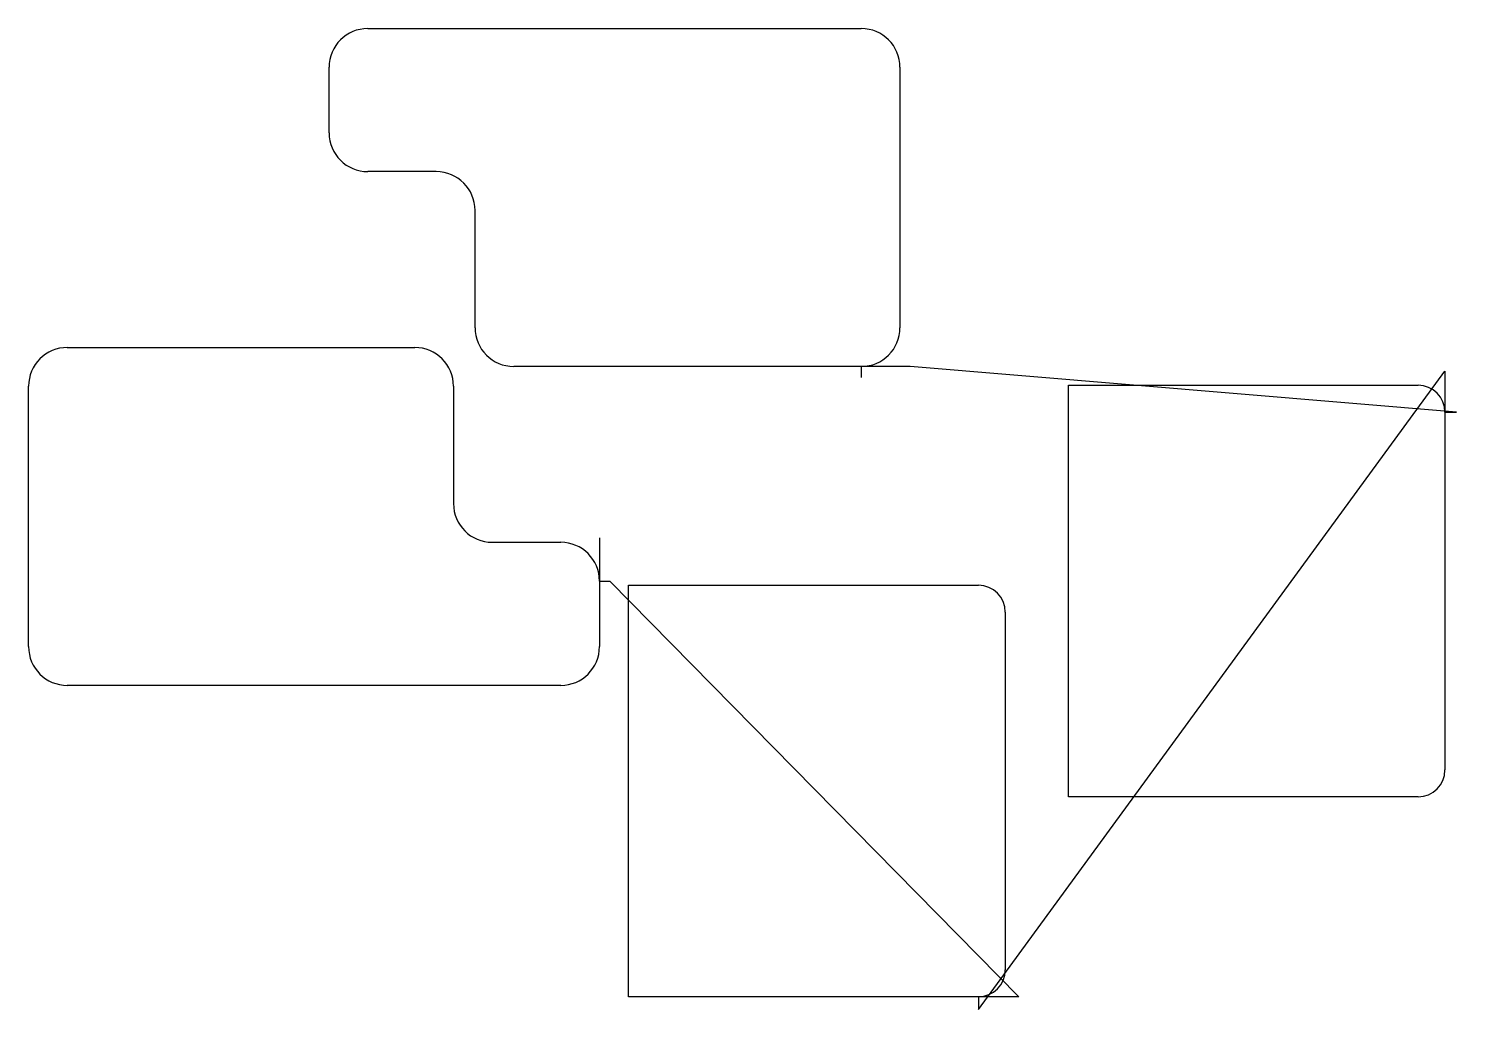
# Model space of a CAD drawing. Header units: metres. Extents: x 338 to 1444, y 56 to 816.
import ezdxf

# ---------------------------------------------------------------- set-up
doc = ezdxf.new("R2010")
doc.units = ezdxf.units.M

msp = doc.modelspace()

# ---------------------------------------------------------------- linework, layer by layer
at = {"layer": 'TOOL_0'}
for p, q in [((600.876, 815.606), (982.876, 815.606)), ((570.876, 734.806), (570.876, 785.606)), ((1012.876, 785.606), (1012.876, 584.006)), ((653.876, 704.806), (600.876, 704.806)), ((683.876, 584.006), (683.876, 674.806)), ((368.213, 568.643), (637.213, 568.643)), ((982.876, 554.006), (713.876, 554.006)), ((1020.785, 554.006), (982.876, 554.006)), ((982.876, 554.006), (982.876, 545.441)), ((1443.705, 518.595), (1020.785, 554.006)), ((1073.615, 56.148), (1434.836, 550.286)), ((1434.836, 550.286), (1434.836, 518.595)), ((338.213, 337.043), (338.213, 538.643)), ((667.213, 538.643), (667.213, 447.843)), ((1143.236, 220.795), (1143.236, 539.395)), ((1143.236, 539.395), (1414.036, 539.395)), ((1434.836, 518.595), (1434.836, 241.595)), ((1434.836, 518.595), (1443.705, 518.595)), ((780.213, 421.218), (780.213, 387.843)), ((697.213, 417.843), (750.213, 417.843)), ((780.213, 387.843), (780.213, 337.043)), ((780.213, 387.843), (788.162, 387.843)), ((788.162, 387.843), (1104.926, 65.983)), ((802.815, 65.983), (802.815, 384.583)), ((802.815, 384.583), (1073.615, 384.583)), ((1094.415, 363.783), (1094.415, 86.783)), ((750.213, 307.043), (368.213, 307.043)), ((1414.036, 220.795), (1143.236, 220.795)), ((1073.615, 65.983), (802.815, 65.983)), ((1104.926, 65.983), (1073.615, 65.983)), ((1073.615, 65.983), (1073.615, 56.148))]:
    msp.add_line(p, q, dxfattribs=at)
for centre, radius, start, end in [((600.876, 785.606), 30, 90, 180), ((982.876, 785.606), 30, 0, 90), ((600.876, 734.806), 30, 180, 270), ((653.876, 674.806), 30, 0, 90), ((713.876, 584.006), 30, 180, 270), ((982.876, 584.006), 30, 270, 0), ((368.213, 538.643), 30, 90, 180), ((637.213, 538.643), 30, 0, 90), ((1414.036, 518.595), 20.8, 0, 90), ((697.213, 447.843), 30, 180, 270), ((750.213, 387.843), 30, 0, 90), ((1073.615, 363.783), 20.8, 0, 90), ((368.213, 337.043), 30, 180, 270), ((750.213, 337.043), 30, 270, 0), ((1414.036, 241.595), 20.8, 270, 0), ((1073.615, 86.783), 20.8, 270, 0)]:
    msp.add_arc(centre, radius, start, end, dxfattribs=at)

doc.saveas('drawing.dxf')
